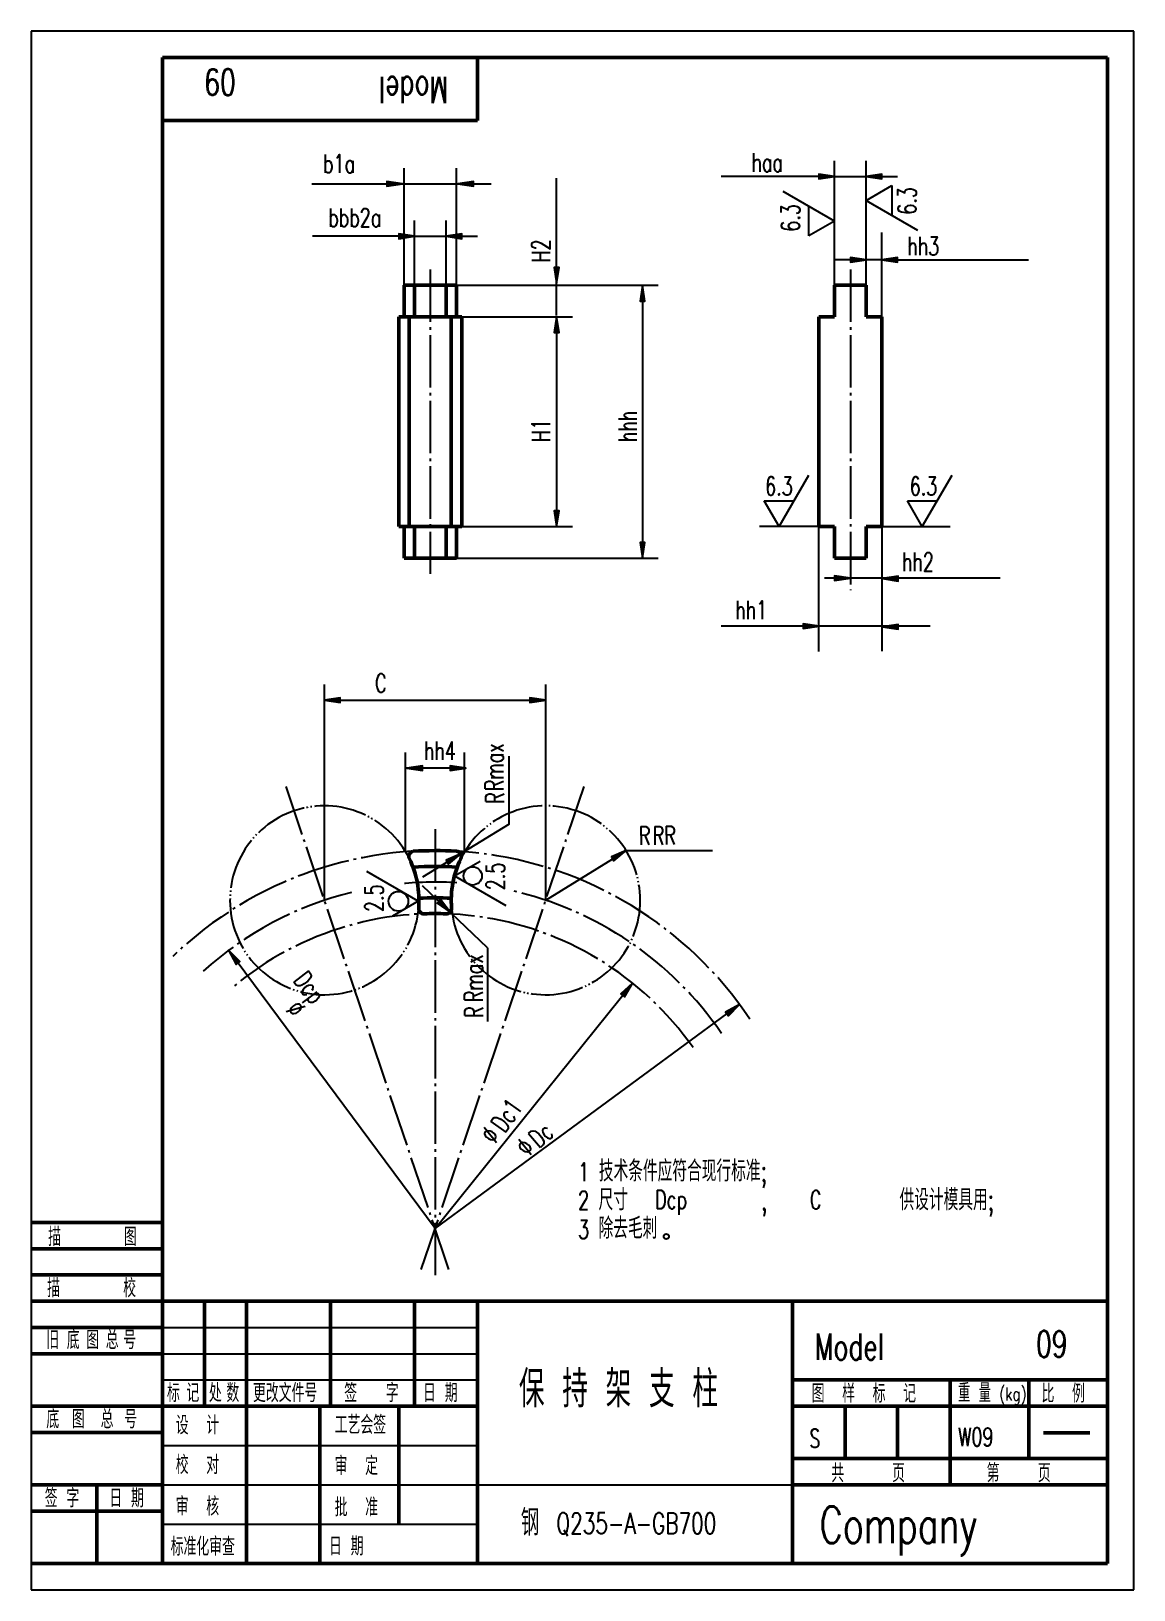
# Model space of a CAD drawing. Extents: x 0 to 210, y 0 to 297.
import ezdxf
from ezdxf.enums import TextEntityAlignment as Align

# ---------------------------------------------------------------- set-up
doc = ezdxf.new("R2010")
doc.units = 0
doc.header["$MEASUREMENT"] = 0
doc.linetypes.add('CENTER', pattern=[12.5, 10, -1, 0.5, -1])
doc.linetypes.add('PHANTOM', pattern=[12, 10, -0.5, 0.25, -0.5, 0.25, -0.5])
doc.layers.get('0').update_dxf_attribs({"color": 6, "linetype": 'CONTINUOUS'})
doc.layers.get('DEFPOINTS').update_dxf_attribs({"linetype": 'CONTINUOUS'})
doc.layers.add('1', color=2, linetype='CONTINUOUS', lineweight=50)
for name, color, linetype in [('2', 6, 'CONTINUOUS'), ('3', 7, 'CENTER'), ('4', 4, 'PHANTOM'), ('6', 1, 'CONTINUOUS')]:
    doc.layers.add(name, color=color, linetype=linetype)
doc.styles.add('HZ', font='SIMPLEX', dxfattribs={"width": 0.7, "bigfont": 'HZTXT'})
doc.dimstyles.get("Standard").update_dxf_attribs({"dimtxt": 0.18, "dimasz": 0.18, "dimexe": 0.18, "dimexo": 0.0625, "dimgap": 0.09, "dimtad": 0, "dimtih": 1, "dimtoh": 1, "dimdec": 4, "dimzin": 0, "dimdsep": 46, "dimtxsty": 'Standard', "dimcen": 0.09, "dimadec": 0, "dimazin": 0, "dimtfac": 1, "dimtdec": 4, "dimtofl": 0, "dimtmove": 0, "dimatfit": 3, "dimfxl": 0, "dimtolj": 1, "dimtzin": 0, "dimarcsym": 0})

# ---------------------------------------------------------------- blocks, each defined once
blk = doc.blocks.new('BLK', base_point=(1, 0))
for points in [[(0, 0), (1, 0), (0, 0.15), (0, -0.15), (1, 0)], [(0, 0.07), (0.5, 0), (0, -0.07)]]:
    blk.add_lwpolyline(points)
blk = doc.blocks.new('*D3')
at = {"color": 0, "linetype": 'ByBlock'}
for p, q in [((-129.19, -26.14), (-129.19, 14.97)), ((-87.05, -26.14), (-87.05, 14.97)), ((-126.19, 11.97), (-90.05, 11.97))]:
    blk.add_line(p, q, dxfattribs=at)
at = {"layer": 'DEFPOINTS', "color": 0, "linetype": 'ByBlock'}
for p in [(-87.05, 11.97), (-129.19, -26.14), (-87.05, -26.14)]:
    blk.add_point(p, dxfattribs=at)
at = {"color": 0, "linetype": 'ByBlock', "xscale": 3, "yscale": 3, "zscale": 3, "rotation": 180}
blk.add_blockref('BLK', (-129.19, 11.97), dxfattribs=at)
at = {"color": 0, "linetype": 'ByBlock', "xscale": 3, "yscale": 3, "zscale": 3}
blk.add_blockref('BLK', (-87.05, 11.97), dxfattribs=at)
blk = doc.blocks.new('*D2')
at = {"color": 0, "linetype": 'ByBlock'}
for p, q in [((-102.44, 78.68), (-81.37, 78.68)), ((-84.37, 75.68), (-84.37, 41.68)), ((-102.44, 38.68), (-81.37, 38.68))]:
    blk.add_line(p, q, dxfattribs=at)
at = {"layer": 'DEFPOINTS', "color": 0, "linetype": 'ByBlock'}
for p in [(-102.44, 78.68), (-102.44, 38.68), (-84.37, 38.68)]:
    blk.add_point(p, dxfattribs=at)
at = {"color": 0, "linetype": 'ByBlock', "xscale": 3, "yscale": 3, "zscale": 3}
for p, rotation in [((-84.37, 78.68), 90), ((-84.37, 38.68), 270)]:
    blk.add_blockref('BLK', p, dxfattribs=dict(at, rotation=rotation))
blk = doc.blocks.new('*D1')
at = {"color": 0, "linetype": 'ByBlock'}
for p, q in [((-103.44, 84.68), (-65.04, 84.68)), ((-68.04, 81.68), (-68.04, 35.68)), ((-103.44, 32.68), (-65.04, 32.68))]:
    blk.add_line(p, q, dxfattribs=at)
at = {"layer": 'DEFPOINTS', "color": 0, "linetype": 'ByBlock'}
for p in [(-103.44, 84.68), (-103.44, 32.68), (-68.04, 32.68)]:
    blk.add_point(p, dxfattribs=at)
at = {"color": 0, "linetype": 'ByBlock', "xscale": 3, "yscale": 3, "zscale": 3}
for p, rotation in [((-68.04, 84.68), 90), ((-68.04, 32.68), 270)]:
    blk.add_blockref('BLK', p, dxfattribs=dict(at, rotation=rotation))

msp = doc.modelspace()

# ---------------------------------------------------------------- linework, layer by layer
for q in [(114.5174, 115.62228), (132.51446, 109.73769)]:
    msp.add_line((76.93077, 68.85429), q)
for points in [[(39.39046, 119.44801), (37.60283, 121.85724), (39.02908, 119.17987), (39.75185, 119.71616), (37.60283, 121.85724)], [(39.22182, 119.32288), (38.49665, 120.65263), (39.55911, 119.57315)], [(132.51446, 109.73769), (134.93114, 111.51523), (132.24783, 110.1002), (132.78109, 109.37519), (134.93114, 111.51523)], [(132.39003, 109.90686), (133.7228, 110.62646), (132.63889, 109.56853)]]:
    msp.add_lwpolyline(points)
at = {"layer": '1'}
for p, q in [((205, 292), (25, 292)), ((25, 292), (25, 5)), ((85, 280), (85, 292)), ((205, 5), (205, 292)), ((25, 280), (85, 280)), ((71.01477, 248.58926), (81.01477, 248.58926)), ((71.01477, 242.58926), (71.01477, 248.58926)), ((73.01477, 242.58926), (73.01477, 248.58926)), ((79.01477, 248.58926), (79.01477, 242.58926)), ((81.01477, 248.58926), (81.01477, 242.58926)), ((159.01477, 248.58926), (153.01477, 248.58926)), ((153.01477, 248.58926), (153.01477, 242.58926)), ((159.01477, 242.58926), (159.01477, 248.58926)), ((70.01477, 242.58926), (82.01477, 242.58926)), ((70.01477, 202.58926), (70.01477, 242.58926)), ((72.01477, 202.58926), (72.01477, 242.58926)), ((80.01477, 242.58926), (80.01477, 202.58926)), ((82.01477, 242.58926), (82.01477, 202.58926)), ((153.01477, 242.58926), (150.01477, 242.58926)), ((150.01477, 242.58926), (150.01477, 202.58926)), ((162.01477, 242.58926), (159.01477, 242.58926)), ((162.01477, 202.58926), (162.01477, 242.58926)), ((82.01477, 202.58926), (70.01477, 202.58926)), ((71.01477, 196.58926), (71.01477, 202.58926)), ((73.01477, 196.58926), (73.01477, 202.58926)), ((79.01477, 202.58926), (79.01477, 196.58926)), ((81.01477, 202.58926), (81.01477, 196.58926)), ((150.01477, 202.58926), (153.01477, 202.58926)), ((153.01477, 202.58926), (153.01477, 196.58926)), ((159.01477, 202.58926), (162.01477, 202.58926)), ((159.01477, 196.58926), (159.01477, 202.58926)), ((81.01477, 196.58926), (71.01477, 196.58926)), ((153.01477, 196.58926), (159.01477, 196.58926)), ((0, 70), (25, 70)), ((0, 65), (25, 65)), ((0, 60), (25, 60)), ((0, 55), (25, 55)), ((25, 55), (205, 55)), ((33, 55), (33, 35)), ((41, 55), (41, 5)), ((57, 55), (57, 35)), ((73, 55), (73, 35)), ((85, 55), (85, 5)), ((145, 55), (145, 5)), ((0, 50), (25, 50)), ((0, 45), (25, 45)), ((145, 40), (205, 40)), ((175, 40), (175, 20)), ((190, 40), (190, 25)), ((0, 35), (25, 35)), ((25, 35), (85, 35)), ((55, 35), (55, 5)), ((70, 35), (70, 12.5)), ((145, 35), (205, 35)), ((155, 35), (155, 25)), ((165, 35), (165, 25)), ((0, 30), (25, 30)), ((192.82643, 29.93566), (201.63835, 29.93566)), ((145, 25), (205, 25)), ((0, 20), (25, 20)), ((12.5, 20), (12.5, 5)), ((145, 20), (205, 20)), ((0, 15), (25, 15)), ((0, 5), (205, 5))]:
    msp.add_line(p, q, dxfattribs=at)
for centre, radius, start, end in [((72.92553, 139.74122), 1, 101.7181084, 206.0838861), ((76.93077, 68.85429), 72, 86.7661198, 93.3513042), ((80.93601, 139.74122), 1, 333.9161139, 86.7661198), ((55.86065, 131.38718), 18, 355.2593344, 26.0838861), ((76.93077, 68.85429), 69, 86.491319, 93.508681), ((98.00089, 131.38718), 18, 153.9161139, 184.7406656), ((76.93077, 68.85429), 63, 87.2028654, 92.7971346), ((74.79565, 129.81691), 1, 175.2593344, 272.0058728), ((76.93077, 68.85429), 60, 87.9941272, 92.0058751), ((79.06589, 129.81691), 1, 267.9941272, 4.7406656)]:
    msp.add_arc(centre, radius, start, end, dxfattribs=at)
at = {"layer": '2'}
for p, q in [((210, 297), (0, 297)), ((0, 297), (0, 0)), ((210, 0), (210, 297)), ((71.01477, 248.58926), (71.01477, 270.89963)), ((81.01477, 248.58926), (81.01477, 270.89963)), ((53.42342, 267.89963), (87.58122, 267.89963)), ((100.0791, 242.79368), (100.0791, 268.97485)), ((159.01156, 264.75265), (163.91156, 267.58167)), ((163.91156, 267.58167), (163.91156, 261.92363)), ((153.01477, 260.81233), (143.21477, 266.47036)), ((159.01156, 264.75265), (168.81156, 259.09462)), ((148.11477, 257.98331), (148.11477, 263.64135)), ((73.01477, 248.58926), (73.01477, 260.91129)), ((79.01477, 248.58926), (79.01477, 260.91129)), ((153.01477, 260.81233), (148.11477, 257.98331)), ((70.01477, 257.91129), (53.5809, 257.91129)), ((73.01477, 257.91129), (79.01477, 257.91129)), ((82.01477, 257.91129), (85.01477, 257.91129)), ((142.45033, 202.58926), (148.10836, 212.38926)), ((169.71557, 202.58926), (175.3736, 212.38926)), ((139.62131, 207.48926), (145.27934, 207.48926)), ((142.45033, 202.58926), (139.62131, 207.48926)), ((166.88655, 207.48926), (172.54459, 207.48926)), ((169.71557, 202.58926), (166.88655, 207.48926)), ((150.01477, 202.58926), (138.72342, 202.58926)), ((162.01477, 202.58926), (175.0117, 202.58926)), ((91.01397, 145.90417), (91.01397, 158.87692)), ((91.01397, 145.90417), (74.51816, 135.77604)), ((113.30505, 140.86255), (129.754, 140.86255)), ((73.70912, 131.19656), (63.90912, 136.8546)), ((80.61197, 136.03752), (85.51197, 138.86654)), ((98.00089, 131.38718), (110.75436, 139.28332)), ((86.93506, 122.30475), (74.51816, 134.1599)), ((80.61197, 136.03752), (90.41197, 130.37949)), ((73.70912, 131.19656), (68.80912, 128.36755)), ((76.93077, 68.85429), (37.60283, 121.85724)), ((86.93506, 122.30475), (86.93506, 108.30475)), ((25, 50), (85, 50)), ((25, 45), (85, 45)), ((25, 40), (85, 40)), ((25, 27.5), (85, 27.5)), ((25, 20), (85, 20)), ((85, 20), (145, 20)), ((25, 12.5), (85, 12.5)), ((0, 0), (210, 0))]:
    msp.add_line(p, q, dxfattribs=at)
at = {"layer": '2', "linetype": 'ByBlock'}
for p, q in [((153.01477, 248.58926), (153.01477, 272.30302)), ((159.01477, 248.58926), (159.01477, 272.30302)), ((150.01477, 269.30302), (131.42752, 269.30302)), ((153.01477, 269.30302), (165.01477, 269.30302)), ((162.01477, 242.58926), (162.01477, 258.60793)), ((162.01477, 253.43858), (153.01477, 253.43858)), ((165.01477, 253.43858), (189.91521, 253.43858)), ((150.03302, 178.78376), (150.03302, 202.49752)), ((162.09073, 178.88014), (162.09073, 202.5939)), ((184.54962, 192.77903), (151.07836, 192.77903)), ((171.22078, 183.60635), (131.42752, 183.60635)), ((71.30393, 140.63408), (71.30393, 159.56377)), ((82.55761, 140.63408), (82.55761, 159.56377)), ((79.78151, 156.56377), (71.30393, 156.56377))]:
    msp.add_line(p, q, dxfattribs=at)
at = {"layer": '2'}
for centre, radius in [((84.09112, 136.03752), 1.74237), ((69.94562, 131.19656), 1.88175), ((120.95917, 67.32396), 0.5)]:
    msp.add_circle(centre, radius, dxfattribs=at)
for start, end in [(93.3513042, 94.4822678), (85.5177322, 86.7661198)]:
    msp.add_arc((76.93077, 68.85429), 72, start, end, dxfattribs=at)
at = {"layer": '3'}
for p, q in [((76.01477, 251.58926), (76.01477, 193.58926)), ((156.01477, 251.58926), (156.01477, 190.49192)), ((79.57335, 61.0115), (48.5479, 153.09031)), ((74.28819, 61.0115), (105.31364, 153.09031)), ((76.93077, 144.95971), (76.93077, 59.82346))]:
    msp.add_line(p, q, dxfattribs=at)
for radius, start, end in [(72, 33.6270685, 133.9650841), (66, 86.4095118, 95.4705847), (66, 103.9776156, 131.9930372), (66, 34.2753418, 77.4541733), (60, 35.0545952, 129.8641933)]:
    msp.add_arc((76.93077, 68.85429), radius, start, end, dxfattribs=at)
at = {"layer": '4'}
for centre, start, end in [((55.86065, 131.38718), 26.0838861, 355.2593344), ((98.00089, 131.38718), 184.7406656, 153.9161139)]:
    msp.add_arc(centre, 18, start, end, dxfattribs=at)
at = {"layer": 'DEFPOINTS', "color": 0, "linetype": 'ByBlock'}
for p in [(81.01477, 267.89963), (79.01477, 257.91129), (71.01477, 248.58926), (73.01477, 248.58926), (79.01477, 248.58926), (81.01477, 248.58926), (113.30505, 140.86255), (98.00089, 131.38718), (37.60283, 121.85724), (114.5174, 115.62228), (134.93114, 111.51523), (76.93077, 68.85429), (76.93077, 68.85429), (76.93077, 68.85429)]:
    msp.add_point(p, dxfattribs=at)

# ---------------------------------------------------------------- block references
at = {"color": 0, "linetype": 'ByBlock', "xscale": 3, "yscale": 3, "zscale": 3}
for p in [(70.72187, 267.89963), (73.01477, 257.91129)]:
    msp.add_blockref('BLK', p, dxfattribs=at)
for p, rotation in [((81.24491, 267.89963), 180), ((79.01477, 257.91129), 180), ((113.30505, 140.86255), 31.76317829168288), ((114.5174, 115.62228), 51.21175441848598)]:
    msp.add_blockref('BLK', p, dxfattribs=dict(at, rotation=rotation))
at = {"layer": '2', "linetype": 'ByBlock', "xscale": 3, "yscale": 3, "zscale": 3}
for p in [(153.01477, 269.30302), (159.01477, 253.43858), (156.01946, 192.77903), (150.05049, 183.60635), (82.78151, 156.56377)]:
    msp.add_blockref('BLK', p, dxfattribs=at)
at = {"layer": '2', "linetype": 'ByBlock', "xscale": 3, "yscale": 3, "zscale": 3, "rotation": 180}
for p in [(159.01477, 269.30302), (162.01477, 253.43858), (162.13769, 192.6768), (162.13769, 183.50411), (71.51751, 156.56377)]:
    msp.add_blockref('BLK', p, dxfattribs=at)
at = {"layer": '2', "xscale": 3, "yscale": 3, "zscale": 3}
for p, rotation in [((100.0791, 248.97485), 270), ((81.79905, 140.24637), 31.54916140596309), ((79.78967, 129.12688), 316.3257994218731)]:
    msp.add_blockref('BLK', p, dxfattribs=dict(at, rotation=rotation))

# ---------------------------------------------------------------- texts
at = {"layer": '2', "style": 'HZ', "width": 0.7}
for s, height, rotation, p in [('09', 5, 180, (38.95559, 289.7797)), ('6.3', 3.5, 90, (168.57227, 262.02352)), ('6.3', 3.5, 90, (146.36142, 258.78276)), ('R', 3.5, 1.0104156, (115.76445, 141.92741)), ('2.5', 3.5, 90, (90.17269, 133.30839)), ('2.5', 3.5, 90, (67.05577, 129.16699)), ('%%c', 3.5, 307.1444198, (48.35606, 110.49539)), ('R', 3.5, 90, (86.10596, 108.98819)), ('%%c', 3.5, 60, (88.43109, 84.8328)), ('%%c', 3.5, 60, (95.04983, 82.56033))]:
    msp.add_text(s, height=height, rotation=rotation, dxfattribs=at).set_placement(p)
at = {"layer": '2', "style": 'HZ'}
for s, height, width, p in [('6.3', 3.5, 0.7, (139.78303, 208.56691)), ('6.3', 3.5, 0.7, (167.31227, 208.56691)), ('1', 3.5, 0.7, (104.16681, 77.88633)), ('  技术条件应符合现行标准;', 4, 0.7, (104.27189, 77.81485)), ('2', 3.5, 0.7, (104.16681, 72.48898)), ('  尺寸            ,            供设计模具用;', 4, 0.7, (104.21184, 72.32813)), ('  除去毛刺', 4, 0.7, (104.21184, 66.9129)), ('描', 3.5, 0.7, (3.22753, 65.50101)), ('图', 3.5, 0.7, (17.66888, 65.50101)), ('3', 3.5, 0.7, (104.16681, 66.9129)), ('描', 3.5, 0.7, (3.03238, 55.74288)), ('校', 3.5, 0.7, (17.51876, 55.74288)), ('旧', 3.5, 0.7, (2.88226, 45.85964)), ('底', 3.5, 0.7, (6.78533, 45.85964)), ('图', 3.5, 0.7, (10.49324, 45.85964)), ('总', 3.5, 0.7, (14.20115, 45.85964)), ('号', 3.5, 0.7, (17.51876, 45.85964)), ('09', 5, 0.7, (191.37029, 44.32265)), ('保 持 架 支 柱', 7, 0.7, (92.87794, 34.76111)), ('标', 3.5, 0.7, (25.8503, 35.76194)), ('记', 3.5, 0.7, (29.55821, 35.76194)), ('处', 3.5, 0.7, (33.85158, 35.76194)), ('数', 3.5, 0.7, (37.16919, 35.76194)), ('更改文件号', 3.5, 0.7, (42.24318, 35.76194)), ('签   字', 3.5, 0.7, (59.61182, 35.76194)), ('日 期', 3.5, 0.7, (74.63862, 35.76194)), ('图  样  标  记', 3.5, 0.7, (148.64674, 35.65471)), ('重 量', 3.5, 0.666, (176.52363, 35.77982)), ('比  例', 3.5, 0.7, (192.42112, 35.65471)), ('底', 3.5, 0.7, (2.88226, 30.75777)), ('图', 3.5, 0.7, (7.7611, 30.75777)), ('总', 3.5, 0.7, (13.22539, 30.75777)), ('号', 3.5, 0.7, (17.71391, 30.75777)), ('设  计', 3.5, 0.7, (27.53162, 29.61396)), ('工艺会签', 3.5, 0.7, (57.79539, 29.68545)), ('S', 3.5, 0.666, (148.25643, 27.11188)), ('校  对', 3.5, 0.7, (27.53162, 22.05409)), ('审  定', 3.5, 0.7, (57.79539, 21.87537)), ('共     页', 3.5, 0.7, (152.38467, 20.49923)), ('第    页', 3.5, 0.7, (181.97291, 20.49923)), ('签 字', 3.5, 0.7, (2.58203, 15.70952)), ('日 期', 3.5, 0.7, (14.87668, 15.70952)), ('审  核', 3.5, 0.7, (27.53162, 14.15465)), ('批  准', 3.5, 0.7, (57.79539, 13.97593)), ('钢', 5, 0.7, (93.25421, 10.31921)), ('Q235-A-GB700', 4, 0.7, (100.00922, 10.65985)), ('标准化审查', 3.5, 0.7, (26.55586, 6.48755)), ('日 期', 3.5, 0.7, (56.71454, 6.54117))]:
    msp.add_text(s, height=height, dxfattribs=dict(at, width=width)).set_placement(p)
at = {"layer": '2', "linetype": 'ByBlock', "style": 'HZ', "width": 0.7}
msp.add_text('R', height=3.5, rotation=90, dxfattribs=at).set_placement((90.08575, 149.78554))
at = {"layer": '2', "style": 'HZ', "width": 0.761019}
msp.add_text('(kg)', height=2.5, dxfattribs=at).set_placement((184.3748, 36.08364), (189.53885, 36.08364), align=Align.FIT)
at = {"layer": '6', "style": 'HZ', "width": 0.7}
for s, height, rotation, p in [('Model', 5, 180, (79.47437, 288.29621)), ('H2', 3.5, 90, (98.82261, 252.92506)), ('hhh', 3.5, 90, (115.33558, 218.71798)), ('H1', 3.5, 90, (98.82261, 218.71798)), ('Rmax', 3.5, 90, (89.94754, 152.17687)), ('RR', 3.5, 0.6060308, (118.37763, 141.96705)), ('Rmax', 3.5, 90, (86.03685, 111.98385)), ('Dcp', 3.5, 307.1444198, (49.79194, 116.14708)), ('Dc1', 3.5, 54.8980719, (90.14904, 86.87116)), ('Dc', 3.5, 41.0791302, (96.66833, 84.00809))]:
    msp.add_text(s, height=height, rotation=rotation, dxfattribs=at).set_placement(p)
for s, height, p in [('b1a', 3.5, (55.58039, 269.98904)), ('haa', 3.5, (137.17492, 270.22519)), ('bbb2a', 3.5, (56.58366, 259.73494)), ('hh3', 3.5, (166.85604, 254.29437)), ('hh2', 3.5, (165.82891, 194.13477)), ('hh1', 3.5, (134.08322, 184.96209)), ('C', 3.5, (65.48086, 171.01751)), ('hh4', 3.5, (74.78873, 158.13178)), ('Dcp', 3.5, (118.82058, 72.62778)), ('C', 3.5, (148.30675, 72.57043)), ('Model', 5, (149.1973, 43.82252)), ('W09', 3.5, (176.55365, 27.39783)), ('Company', 7, (150.16795, 8.89527))]:
    msp.add_text(s, height=height, dxfattribs=at).set_placement(p)

# ---------------------------------------------------------------- dimensions: what is measured, and where the dimension line sits
at = {"layer": '2'}
for base, p1, p2, picture, middle in [((116.40763, 196.58926), (81.01477, 248.58926), (81.01477, 196.58926), '*D1', (112.90763, 222.58926)), ((100.0791, 202.58926), (82.01477, 242.58926), (82.01477, 202.58926), '*D2', (96.5791, 222.58926))]:
    dim = msp.add_linear_dim(base=base, p1=p1, p2=p2, angle=90, text=' ', dimstyle='Standard', dxfattribs=at)
    dim.commit()
    dim.dimension.update_dxf_attribs({"geometry": picture, "text_midpoint": middle, "insert": (184.44986, 163.90444)})
dim = msp.add_linear_dim(base=(98.00089, 169.50057), p1=(55.86065, 131.38718), p2=(98.00089, 131.38718), text=' ', dimstyle='Standard', dxfattribs=at)
dim.commit()
dim.dimension.update_dxf_attribs({"geometry": '*D3', "text_midpoint": (76.93077, 173.00057), "insert": (185.04804, 157.5319)})

doc.saveas('drawing.dxf')
